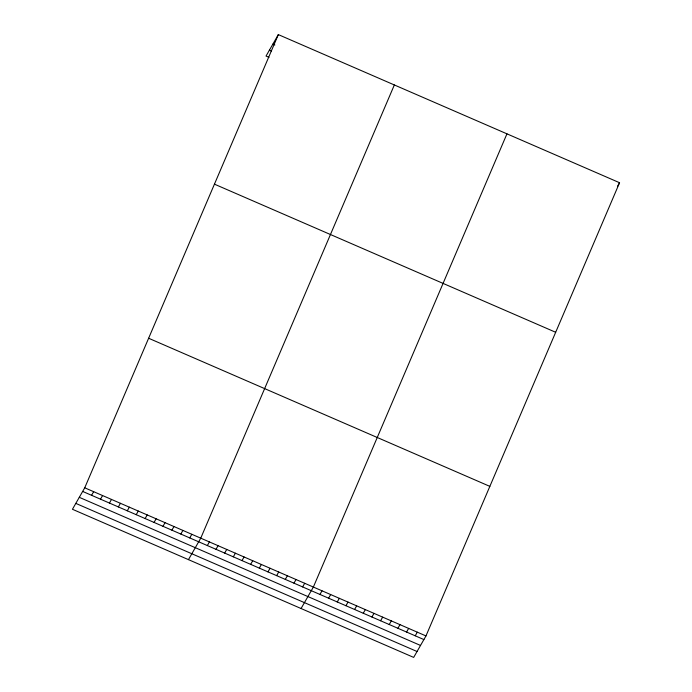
<?xml version="1.0" encoding="UTF-8"?>
<svg xmlns="http://www.w3.org/2000/svg" width="692" height="692" viewBox="0 0 692 692"><rect width="100%" height="100%" fill="white"/><g stroke="black" fill="none" stroke-linecap="round" stroke-linejoin="round"><path stroke-width="1.04" d="M84.735 487.808L278.331 34.6L619.556 182.723L425.969 635.931L413.669 657.4L72.444 509.277L84.735 487.808L425.969 635.931M394.345 84.96L200.749 538.168L188.458 559.638M506.951 133.841L313.364 587.05L301.063 608.519M278.331 34.6L266.031 56.069L269.006 57.358M91.578 495.308L93.662 491.683M100.504 499.183L102.58 495.558M109.431 503.058L111.507 499.425M118.358 506.933L120.434 503.3M127.276 510.808L129.361 507.175M136.203 514.684L138.279 511.051M145.13 518.55L147.206 514.926M154.048 522.425L156.132 518.801M162.975 526.301L165.059 522.676M171.901 530.176L173.977 526.543M180.828 534.051L182.904 530.418M189.746 537.926L191.831 534.293M207.34 545.556L209.416 541.931M215.999 549.318L218.075 545.685M224.658 553.081L226.742 549.448M233.325 556.835L235.401 553.211M241.984 560.598L244.06 556.973M250.642 564.361L252.727 560.728M259.31 568.123L261.386 564.49M267.968 571.877L270.053 568.253M276.636 575.64L278.712 572.007M285.294 579.403L287.37 575.77M293.953 583.157L296.038 579.533M302.62 586.92L304.696 583.287M319.946 594.437L322.022 590.812M328.605 598.199L330.681 594.566M337.263 601.962L339.348 598.329M345.931 605.716L348.007 602.092M354.589 609.479L356.665 605.855M363.257 613.242L365.333 609.609M617.48 186.356L619.556 182.723M371.915 617.005L373.991 613.371M380.574 620.759L382.659 617.134M389.241 624.521L391.317 620.888M397.9 628.284L399.976 624.651M406.567 632.038L408.643 628.414M415.226 635.801L417.302 632.168M272.882 44.115L274.862 44.98M269.404 50.179L271.385 51.044M214.442 184.159L555.676 332.281M148.624 338.25L489.849 486.372M82.659 491.432L423.885 639.564M79.286 497.323L420.52 645.446M75.809 503.387L417.042 651.509"/></g></svg>
